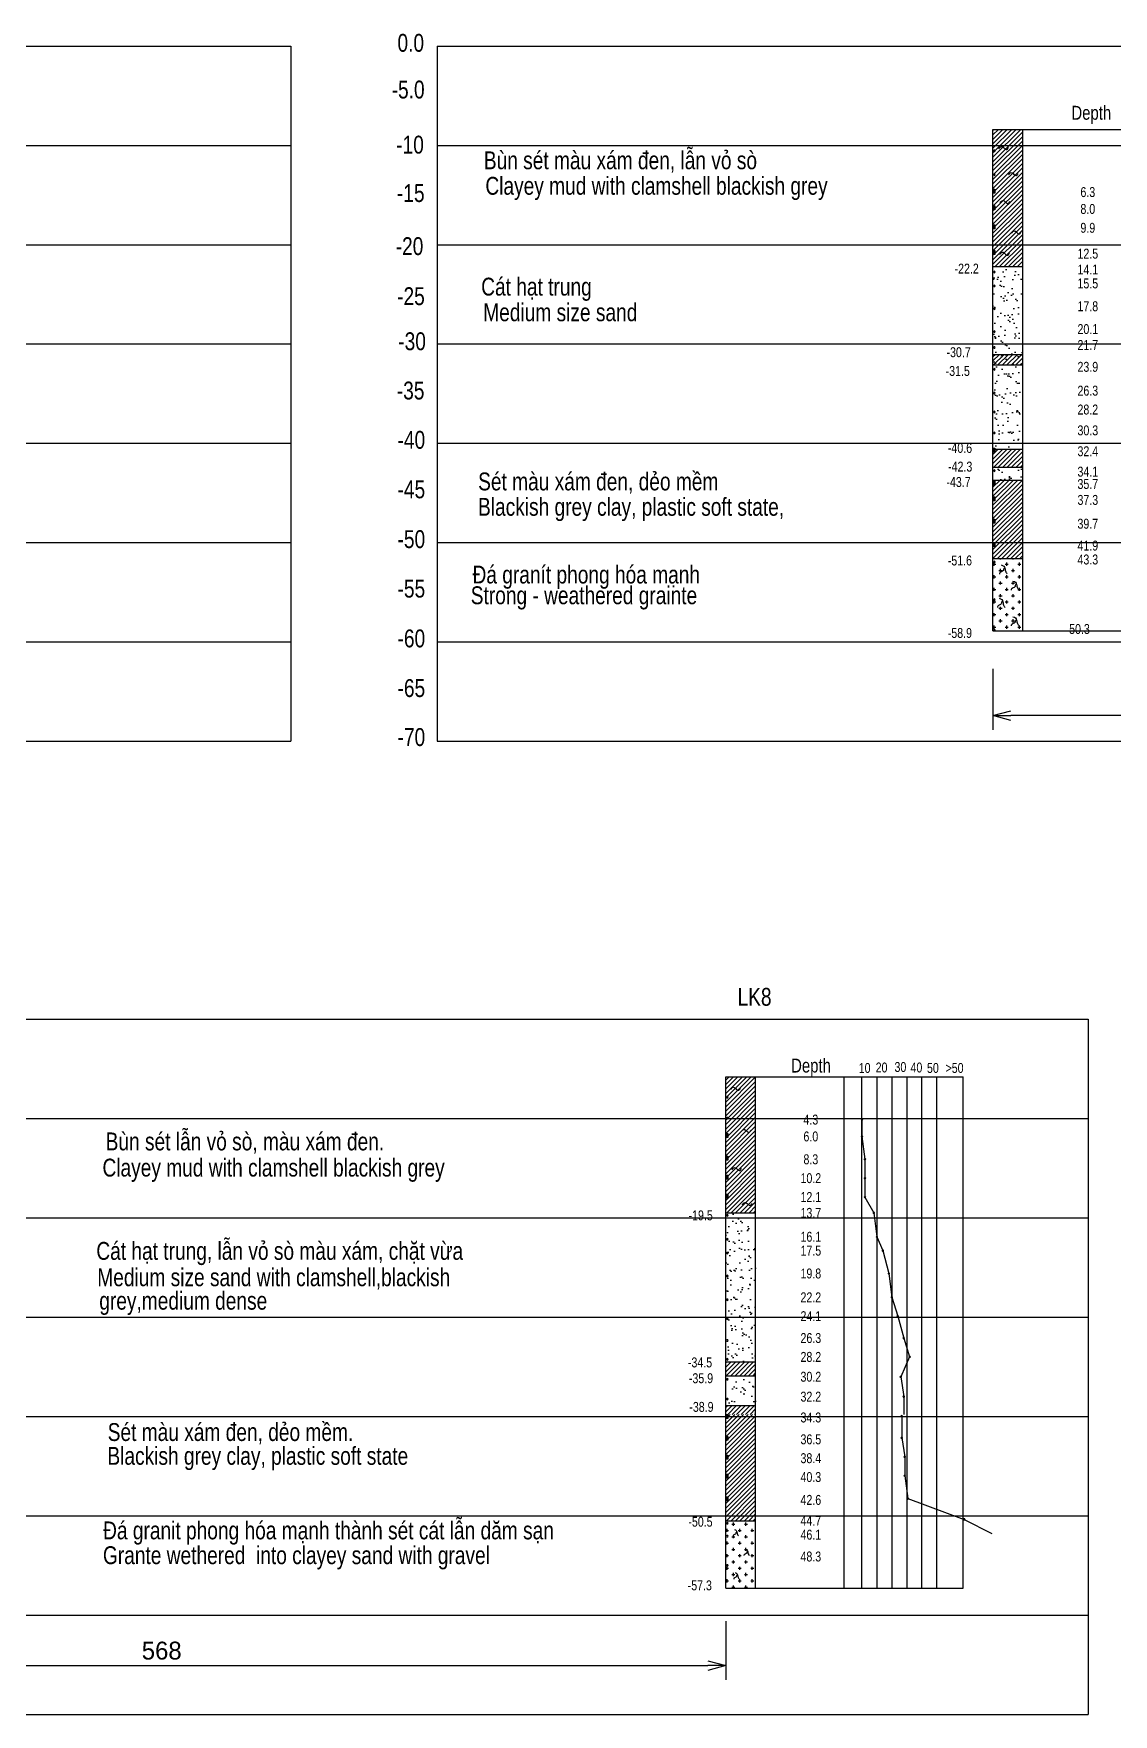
# Model space of a CAD drawing. Header units: millimetres. Extents: x -460 to 3871, y -2191 to 1614.
# Drawn here: x 219 to 762, y -565 to 281 of the extents above; entities that cross this region are included whole.
import ezdxf
from ezdxf.enums import TextEntityAlignment as Align

# ---------------------------------------------------------------- set-up
doc = ezdxf.new("R2010")
doc.units = ezdxf.units.MM
for name, color, linetype in [('03_Dimension line', 4, 'Continuous'), ('HATCH', 8, 'Continuous'), ('Layer1', 7, 'Continuous'), ('Layer3', 7, 'Continuous'), ('Layer4', 7, 'Continuous'), ('Layer5', 7, 'Continuous'), ('LEGEND', 7, 'Continuous'), ('Lenses', 7, 'Continuous')]:
    doc.layers.add(name, color=color, linetype=linetype)
doc.layers.add('SPT Lines', color=7, linetype='Continuous', lineweight=30)
doc.styles.add('Kich Thuoc', font='vn_vni.shx')
doc.styles.add('vn_vni', font='vn_vni.shx', dxfattribs={"width": 0.8})
doc.dimstyles.new('D500', dxfattribs={"dimscale": 6, "dimtxt": 1.5, "dimasz": 1.5, "dimexe": 1.2, "dimexo": 0, "dimgap": 0.5, "dimtad": 1, "dimdec": 0, "dimzin": 0, "dimdsep": 46, "dimtxsty": 'Kich Thuoc', "dimblk": 'OPEN30', "dimcen": 0.09, "dimclrd": 256, "dimclre": 256, "dimclrt": 256, "dimadec": 0, "dimazin": 0, "dimtfac": 1, "dimtdec": 0, "dimtmove": 0, "dimatfit": 3, "dimldrblk": 'OPEN30', "dimfxl": 1, "dimtolj": 1, "dimtzin": 0, "dimarcsym": 0})
pattern_1 = [(45, (0, -6.5858), (-1.122532, 1.122532), [])]
pattern_2 = [(45, (-953.7511, -433.8672), (-1.122532, 1.122532), [])]
pattern_3 = [(45, (650.715, 43.137), (-1.122532, 1.122532), [])]

# ---------------------------------------------------------------- blocks, each defined once
blk = doc.blocks.new('WeaSym')
at = {"layer": 'Layer5'}
for points, knots in [([(0.29, 0.4), (0.22, 0.37), (0.1, 0.31), (-0.13, 0.23), (-0.3, -0.06), (-0.19, -0.64), (-0.96, -0.88), (-1.56, -1.18), (-1.63, -1.55), (-1.66, -1.7)], [0, 0, 0, 0, 0.248602, 0.391484, 0.732345, 1.135543, 1.988104, 2.650597, 3.069283, 3.069283, 3.069283, 3.069283]), ([(-1.03, 1.5), (-0.7, 1.41), (-0.06, 1.23), (0.35, 0.2), (0.38, -0.85), (0.85, -1.43), (1.06, -1.68)], [0, 0, 0, 0, 0.980013, 1.868212, 3.088691, 4.043605, 4.043605, 4.043605, 4.043605])]:
    blk.add_open_spline(points, degree=3, knots=knots, dxfattribs=at)
blk = doc.blocks.new('Mud')
at = {"layer": 'Layer1'}
blk.add_open_spline([(-2.54, -0.48), (-2.35, -0.21), (-2.01, 0.28), (-1.25, 0.76), (-0.41, 0.43), (0.13, -0.11), (0.69, -0.75), (1.53, -0.95), (2.04, -0.32), (2.26, 0.06), (2.38, 0.27)], degree=3, knots=[0, 0, 0, 0, 1.010535, 1.796684, 2.438777, 3.51977, 4.07449, 5.00931, 5.585625, 6.332998, 6.332998, 6.332998, 6.332998], dxfattribs=at)
blk = doc.blocks.new('_Open30')
at = {"color": 0, "linetype": 'ByBlock', "lineweight": -2}
for p, q in [((-1, 0.268), (0, 0)), ((0, 0), (-1, -0.268)), ((0, 0), (-1, 0))]:
    blk.add_line(p, q, dxfattribs=at)
blk = doc.blocks.new('*D10')
at = {"layer": '03_Dimension line', "lineweight": -2, "transparency": 16777216}
for p, q in [((701.72, -38.36), (701.72, -69.14)), ((951.72, -38.36), (951.72, -69.14)), ((942.72, -61.94), (710.72, -61.94))]:
    blk.add_line(p, q, dxfattribs=at)
at = {"layer": 'DEFPOINTS', "color": 0, "transparency": 16777216}
for p in [(701.72, -38.36), (951.72, -38.36), (701.72, -61.94)]:
    blk.add_point(p, dxfattribs=at)
at = {"layer": '03_Dimension line', "lineweight": -2, "transparency": 16777216, "xscale": 9, "yscale": 9, "zscale": 9, "rotation": 180}
blk.add_blockref('_Open30', (701.72, -61.94), dxfattribs=at)
at = {"layer": '03_Dimension line', "lineweight": -2, "transparency": 16777216, "xscale": 9, "yscale": 9, "zscale": 9}
blk.add_blockref('_Open30', (951.72, -61.94), dxfattribs=at)
at = {"layer": '03_Dimension line', "transparency": 16777216, "insert": (826.72, -54.44), "char_height": 9, "attachment_point": 5, "style": 'Kich Thuoc'}
blk.add_mtext('\\A1;250', dxfattribs=at)
blk = doc.blocks.new('*D13')
at = {"layer": '03_Dimension line', "lineweight": -2, "transparency": 16777216}
for p, q in [((-0.75, -517.87), (-0.75, -547.51)), ((567.25, -517.87), (567.25, -547.51)), ((8.25, -540.31), (558.25, -540.31))]:
    blk.add_line(p, q, dxfattribs=at)
at = {"layer": 'DEFPOINTS', "color": 0, "transparency": 16777216}
for p in [(-0.75, -517.87), (567.25, -517.87), (567.25, -540.31)]:
    blk.add_point(p, dxfattribs=at)
at = {"layer": '03_Dimension line', "lineweight": -2, "transparency": 16777216, "xscale": 9, "yscale": 9, "zscale": 9, "rotation": 180}
blk.add_blockref('_Open30', (-0.75, -540.31), dxfattribs=at)
at = {"layer": '03_Dimension line', "lineweight": -2, "transparency": 16777216, "xscale": 9, "yscale": 9, "zscale": 9}
blk.add_blockref('_Open30', (567.25, -540.31), dxfattribs=at)
at = {"layer": '03_Dimension line', "transparency": 16777216, "insert": (283.25, -532.81), "char_height": 9, "attachment_point": 5, "style": 'Kich Thuoc'}
blk.add_mtext('\\A1;568', dxfattribs=at)

msp = doc.modelspace()

# ---------------------------------------------------------------- hatches: boundary and pattern name
at = {"layer": 'HATCH'}
h = msp.add_hatch(dxfattribs=at)
h.set_pattern_fill('ANSI31', color=256, scale=0.5, style=0)
h.set_pattern_definition(pattern_1)
h.paths.add_polyline_path([(716.72, 233.14), (701.72, 233.14), (701.72, 204.14), (716.72, 204.14)])
h.paths.add_polyline_path([(716.72, 204.14), (701.72, 204.14), (701.72, 203.14), (702.72, 203.14), (702.72, 201.14), (701.72, 201.14), (701.72, 194.64), (702.72, 194.64), (702.72, 192.64), (701.72, 192.64), (701.72, 185.14), (702.72, 185.14), (702.72, 183.14), (701.72, 183.14), (701.72, 172.14), (702.72, 172.14), (702.72, 170.14), (701.72, 170.14), (701.72, 164.14), (716.72, 164.14)])
h = msp.add_hatch(dxfattribs=at)
h.set_pattern_fill('ANSI31', color=256, scale=0.5, style=0)
h.set_pattern_definition(pattern_1)
h.paths.add_polyline_path([(716.72, 56.64), (701.72, 56.64), (701.72, 56.14), (702.72, 56.14), (702.72, 54.14), (701.72, 54.14), (701.72, 48.14), (702.72, 48.14), (702.72, 46.14), (701.72, 46.14), (701.72, 36.89), (702.72, 36.89), (702.72, 34.89), (701.72, 34.89), (701.72, 25.14), (702.72, 25.14), (702.72, 23.14), (701.72, 23.14), (701.72, 17.14), (716.72, 17.14)])
h = msp.add_hatch(dxfattribs=at)
h.set_pattern_fill('ANSI31', color=256, scale=0.5, style=0)
h.paths.add_polyline_path([(582.25, -243.87), (567.25, -243.87), (567.25, -265.37), (582.25, -265.37)])
h.paths.add_polyline_path([(582.25, -265.37), (567.25, -265.37), (567.25, -272.37), (568.25, -272.37), (568.25, -274.37), (567.25, -274.37), (567.25, -283.87), (568.25, -283.87), (568.25, -285.87), (567.25, -285.87), (567.25, -293.37), (568.25, -293.37), (568.25, -295.37), (567.25, -295.37), (567.25, -302.87), (568.25, -302.87), (568.25, -304.87), (567.25, -304.87), (567.25, -312.37), (582.25, -312.37)])
h = msp.add_hatch(dxfattribs=at)
h.set_pattern_fill('ANSI31', color=256, scale=0.5, style=0)
h.paths.add_polyline_path([(582.25, -413.87), (568.25, -413.87), (568.25, -415.87), (567.25, -415.87), (567.25, -424.87), (568.25, -424.87), (568.25, -426.87), (567.25, -426.87), (567.25, -434.37), (568.25, -434.37), (568.25, -436.37), (567.25, -436.37), (567.25, -443.87), (568.25, -443.87), (568.25, -445.87), (567.25, -445.87), (567.25, -455.37), (568.25, -455.37), (568.25, -457.37), (567.25, -457.37), (567.25, -467.37), (582.25, -467.37)])
at = {"layer": 'Layer3'}
h = msp.add_hatch(dxfattribs=at)
h.set_pattern_fill('AR-SAND', color=256, scale=0.15, style=0)
h.set_pattern_definition([(37.5, (650.715, 43.137), (-0.24, 7.3412), [0, -5.7912, 0, -6.477, 0, -6.19125]), (7.5, (650.715, 43.137), (6.74285, 10.7524), [0, -3.1242, 0, -5.2197, 0, -2.00025]), (327.5, (646.029, 43.137), (11.8649, 0.02156), [0, -1.905, 0, -6.858, 0, -8.9535]), (317.5, (646.029, 43.137), (11.45335, 3.34394), [0, -0.9525, 0, -4.4958, 0, -5.1435])])
h.paths.add_polyline_path([(716.72, 164.14), (701.72, 164.14), (701.72, 72.64), (702.72, 72.64), (702.72, 72.14), (716.72, 72.14)])
h = msp.add_hatch(dxfattribs=at)
h.set_pattern_fill('AR-SAND', color=256, scale=0.15, style=0)
h.set_pattern_definition([(37.5, (650.715, -423.863), (-0.240005, 7.3412), [0, -5.7912, 0, -6.477, 0, -6.19125]), (7.5, (650.715, -423.863), (6.74285, 10.75238), [0, -3.1242, 0, -5.2197, 0, -2.00025]), (327.5, (646.029, -423.863), (11.864886, 0.02156), [0, -1.905, 0, -6.858, 0, -8.9535]), (317.5, (646.029, -423.863), (11.45335, 3.34394), [0, -0.9525, 0, -4.4958, 0, -5.1435])])
h.paths.add_polyline_path([(716.72, 63.14), (701.72, 63.14), (701.72, 56.64), (716.72, 56.64)])
h = msp.add_hatch(dxfattribs=at)
h.set_pattern_fill('AR-SAND', color=256, scale=0.15, style=0)
h.set_pattern_definition([(37.5, (-953.751, -433.867), (-0.240005, 7.341199), [0, -5.7912, 0, -6.477, 0, -6.19125]), (7.5, (-953.751, -433.867), (6.74285, 10.752377), [0, -3.1242, 0, -5.2197, 0, -2.00025]), (327.5, (-958.4374, -433.867), (11.864886, 0.021558), [0, -1.905, 0, -6.858, 0, -8.9535]), (317.5, (-958.437, -433.867), (11.45335, 3.34394), [0, -0.9525, 0, -4.4958, 0, -5.1435])])
h.paths.add_polyline_path([(582.25, -312.37), (567.25, -312.37), (567.25, -387.37), (582.25, -387.37)])
h.paths.add_polyline_path([(582.25, -394.37), (567.25, -394.37), (567.25, -409.37), (582.25, -409.37)])
at = {"layer": 'Layer4'}
h = msp.add_hatch(dxfattribs=at)
h.set_pattern_fill('ANSI31', color=256, scale=0.5, style=0)
h.set_pattern_definition(pattern_2)
h.paths.add_polyline_path([(582.25, -409.37), (567.25, -409.37), (567.25, -413.87), (582.25, -413.87)])
at = {"layer": 'Layer5'}
h = msp.add_hatch(dxfattribs=at)
h.set_pattern_fill('CROSS', color=256, scale=0.5, style=0)
h.set_pattern_definition([(0, (650.715, -423.863), (3.175, 3.175), [1.5875, -4.7625]), (90, (651.5088, -424.6568), (-3.175, 3.175), [1.5875, -4.7625])])
h.paths.add_polyline_path([(716.72, 17.14), (701.72, 17.14), (701.72, -19.36), (716.72, -19.36)])
h = msp.add_hatch(dxfattribs=at)
h.set_pattern_fill('CROSS', color=256, scale=0.5, style=0)
h.set_pattern_definition([(0, (-953.751, -900.867), (3.175, 3.175), [1.5875, -4.7625]), (90, (-952.9574, -901.661), (-3.175, 3.175), [1.5875, -4.7625])])
h.paths.add_polyline_path([(582.25, -467.37), (567.25, -467.37), (567.25, -501.37), (582.25, -501.37)])
at = {"layer": 'Lenses'}
h = msp.add_hatch(dxfattribs=at)
h.set_pattern_fill('ANSI31', color=256, scale=0.5, style=0)
h.set_pattern_definition(pattern_3)
h.paths.add_polyline_path([(716.72, 119.92), (701.72, 119.92), (701.72, 114.64), (716.72, 114.64)])
h = msp.add_hatch(dxfattribs=at)
h.set_pattern_fill('ANSI31', color=256, scale=0.5, style=0)
h.set_pattern_definition(pattern_3)
h.paths.add_polyline_path([(716.72, 72.14), (702.72, 72.14), (702.72, 70.64), (701.72, 70.64), (701.72, 63.14), (716.72, 63.14)])
h = msp.add_hatch(dxfattribs=at)
h.set_pattern_fill('ANSI31', color=256, scale=0.5, style=0)
h.set_pattern_definition(pattern_2)
h.paths.add_polyline_path([(582.25, -387.37), (567.25, -387.37), (567.25, -394.37), (582.25, -394.37)])

# ---------------------------------------------------------------- linework, layer by layer
at = {"color": 5}
for p, q in [((348.21, 275.14), (348.21, -74.86)), ((749.59, -214.87), (749.59, -564.87))]:
    msp.add_line(p, q, dxfattribs=at)
for p, q in [((701.72, 63.14), (701.72, 233.14)), ((701.72, 63.14), (701.72, 233.14)), ((716.72, 63.14), (716.72, 233.14)), ((701.72, -19.36), (701.72, 63.14)), ((716.72, -19.36), (716.72, 63.14)), ((567.25, -413.87), (567.25, -243.87)), ((567.25, -321.87), (567.25, -243.87)), ((567.25, -322.37), (567.25, -243.87)), ((582.25, -413.87), (582.25, -243.87)), ((626.79, -413.87), (626.79, -243.87)), ((626.79, -413.87), (626.79, -243.87)), ((626.79, -413.87), (626.79, -243.87)), ((626.79, -413.87), (626.79, -243.87)), ((635.79, -413.87), (635.79, -243.87)), ((643.29, -243.87), (643.29, -413.87)), ((650.79, -243.87), (650.79, -413.87)), ((658.29, -243.87), (658.29, -413.87)), ((665.79, -243.87), (665.79, -413.87)), ((673.29, -243.87), (673.29, -413.87)), ((686.79, -428.87), (686.79, -243.87)), ((567.25, -501.37), (567.25, -413.87)), ((582.25, -501.37), (582.25, -413.87)), ((626.79, -501.37), (626.79, -413.87)), ((626.79, -501.37), (626.79, -413.87)), ((626.79, -501.37), (626.79, -413.87)), ((626.79, -501.37), (626.79, -413.87)), ((635.79, -501.37), (635.79, -413.87)), ((643.29, -413.87), (643.29, -501.37)), ((650.79, -413.87), (650.79, -501.37)), ((658.29, -413.87), (658.29, -501.37)), ((665.79, -413.87), (665.79, -501.37)), ((673.29, -413.87), (673.29, -501.37)), ((686.79, -501.37), (686.79, -413.87))]:
    msp.add_line(p, q)
for points in [[(-435.32, 275.14), (348.21, 275.14)], [(421.86, 275.14), (1472.92, 275.14)], [(-435.32, 225.14), (348.21, 225.14)], [(421.86, 225.14), (1472.92, 225.14)], [(-435.32, 175.14), (348.21, 175.14)], [(421.86, 175.14), (1472.92, 175.14)], [(-435.32, 125.14), (348.21, 125.14)], [(421.86, 125.14), (1472.92, 125.14)], [(-435.32, 75.14), (348.21, 75.14)], [(421.86, 75.14), (1472.92, 75.14)], [(-435.32, 25.14), (348.21, 25.14)], [(421.86, 25.14), (1472.92, 25.14)], [(-435.32, -24.86), (348.21, -24.86)], [(421.86, -24.86), (1472.92, -24.86)], [(-435.32, -74.86), (348.21, -74.86)], [(421.86, -74.86), (1472.92, -74.86)], [(-438.44, -214.87), (749.59, -214.87)], [(-438.44, -264.87), (749.59, -264.87)], [(-438.44, -314.87), (749.59, -314.87)], [(-438.44, -364.87), (749.59, -364.87)], [(-438.44, -414.87), (749.59, -414.87)], [(-438.44, -464.87), (749.59, -464.87)], [(-438.44, -514.87), (749.59, -514.87)], [(-438.44, -564.87), (749.59, -564.87)]]:
    msp.add_lwpolyline(points, dxfattribs=at)
for points in [[(701.72, 233.14), (827.14, 233.14)], [(567.25, -243.87), (686.79, -243.87)]]:
    msp.add_lwpolyline(points)
for points in [[(701.72, 201.14), (701.72, 203.14), (702.72, 203.14), (702.72, 201.14)], [(701.72, 192.64), (701.72, 194.64), (702.72, 194.64), (702.72, 192.64)], [(701.72, 183.14), (701.72, 185.14), (702.72, 185.14), (702.72, 183.14)], [(701.72, 170.14), (701.72, 172.14), (702.72, 172.14), (702.72, 170.14)], [(701.72, 70.64), (701.72, 72.64), (702.72, 72.64), (702.72, 70.64)], [(701.72, 54.14), (701.72, 56.14), (702.72, 56.14), (702.72, 54.14)], [(701.72, 46.14), (701.72, 48.14), (702.72, 48.14), (702.72, 46.14)], [(701.72, 34.89), (701.72, 36.89), (702.72, 36.89), (702.72, 34.89)], [(701.72, 23.14), (701.72, 25.14), (702.72, 25.14), (702.72, 23.14)], [(567.25, -274.37), (567.25, -272.37), (568.25, -272.37), (568.25, -274.37)], [(567.25, -285.87), (567.25, -283.87), (568.25, -283.87), (568.25, -285.87)], [(567.25, -295.37), (567.25, -293.37), (568.25, -293.37), (568.25, -295.37)], [(567.25, -304.87), (567.25, -302.87), (568.25, -302.87), (568.25, -304.87)], [(567.25, -415.87), (567.25, -413.87), (568.25, -413.87), (568.25, -415.87)], [(567.25, -426.87), (567.25, -424.87), (568.25, -424.87), (568.25, -426.87)], [(567.25, -436.37), (567.25, -434.37), (568.25, -434.37), (568.25, -436.37)], [(567.25, -445.87), (567.25, -443.87), (568.25, -443.87), (568.25, -445.87)], [(567.25, -457.37), (567.25, -455.37), (568.25, -455.37), (568.25, -457.37)]]:
    msp.add_lwpolyline(points, close=True)
for points in [[(701.72, 203.14), (702.72, 203.14), (701.72, 201.14), (702.72, 201.14)], [(701.72, 194.64), (702.72, 194.64), (701.72, 192.64), (702.72, 192.64)], [(701.72, 185.14), (702.72, 185.14), (701.72, 183.14), (702.72, 183.14)], [(701.72, 172.14), (702.72, 172.14), (701.72, 170.14), (702.72, 170.14)], [(701.72, 72.64), (702.72, 72.64), (701.72, 70.64), (702.72, 70.64)], [(701.72, 56.14), (702.72, 56.14), (701.72, 54.14), (702.72, 54.14)], [(701.72, 48.14), (702.72, 48.14), (701.72, 46.14), (702.72, 46.14)], [(701.72, 36.89), (702.72, 36.89), (701.72, 34.89), (702.72, 34.89)], [(701.72, 25.14), (702.72, 25.14), (701.72, 23.14), (702.72, 23.14)], [(567.25, -272.37), (568.25, -272.37), (567.25, -274.37), (568.25, -274.37)], [(567.25, -283.87), (568.25, -283.87), (567.25, -285.87), (568.25, -285.87)], [(567.25, -293.37), (568.25, -293.37), (567.25, -295.37), (568.25, -295.37)], [(567.25, -302.87), (568.25, -302.87), (567.25, -304.87), (568.25, -304.87)], [(567.25, -413.87), (568.25, -413.87), (567.25, -415.87), (568.25, -415.87)], [(567.25, -424.87), (568.25, -424.87), (567.25, -426.87), (568.25, -426.87)], [(567.25, -434.37), (568.25, -434.37), (567.25, -436.37), (568.25, -436.37)], [(567.25, -443.87), (568.25, -443.87), (567.25, -445.87), (568.25, -445.87)], [(567.25, -455.37), (568.25, -455.37), (567.25, -457.37), (568.25, -457.37)]]:
    msp.add_solid(points)
at = {"layer": 'Layer1'}
for p, q in [((421.86, 275.14), (421.86, -74.86)), ((567.25, -244.19), (567.25, -243.87))]:
    msp.add_line(p, q, dxfattribs=at)
at = {"layer": 'Layer5'}
for points, knots in [([(707.8, 12.33), (707.69, 12.28), (707.53, 12.19), (707.2, 12.07), (706.95, 11.67), (707.1, 10.83), (706.01, 10.49), (705.14, 10.06), (705.05, 9.53), (705.01, 9.32)], [0, 0, 0, 0, 0.355146, 0.559263, 1.046208, 1.622204, 2.840149, 3.786568, 4.38469, 4.38469, 4.38469, 4.38469]), ([(705.91, 13.9), (706.38, 13.76), (707.29, 13.51), (707.88, 12.03), (707.93, 10.54), (708.59, 9.71), (708.89, 9.35)], [0, 0, 0, 0, 1.400018, 2.668874, 4.412416, 5.776578, 5.776578, 5.776578, 5.776578]), ([(713.68, 4.22), (713.58, 4.16), (713.41, 4.08), (713.08, 3.96), (712.83, 3.56), (712.99, 2.72), (711.89, 2.38), (711.03, 1.95), (710.93, 1.42), (710.9, 1.21)], [0, 0, 0, 0, 0.355146, 0.559263, 1.046208, 1.622204, 2.840149, 3.786568, 4.38469, 4.38469, 4.38469, 4.38469]), ([(711.79, 5.79), (712.27, 5.65), (713.17, 5.4), (713.77, 3.92), (713.81, 2.43), (714.48, 1.6), (714.77, 1.24)], [0, 0, 0, 0, 1.400018, 2.668874, 4.412416, 5.776578, 5.776578, 5.776578, 5.776578]), ([(706.74, -4.48), (706.64, -4.53), (706.47, -4.62), (706.14, -4.74), (705.89, -5.14), (706.04, -5.98), (704.95, -6.32), (704.09, -6.75), (703.99, -7.28), (703.95, -7.49)], [0, 0, 0, 0, 0.355146, 0.559263, 1.046208, 1.622204, 2.840149, 3.786568, 4.38469, 4.38469, 4.38469, 4.38469]), ([(704.85, -2.91), (705.32, -3.05), (706.23, -3.3), (706.82, -4.78), (706.87, -6.27), (707.53, -7.1), (707.83, -7.46)], [0, 0, 0, 0, 1.400018, 2.668874, 4.412416, 5.776578, 5.776578, 5.776578, 5.776578]), ([(713.68, -13.77), (713.58, -13.82), (713.41, -13.91), (713.08, -14.02), (712.83, -14.43), (712.99, -15.26), (711.89, -15.6), (711.03, -16.04), (710.93, -16.57), (710.9, -16.77)], [0, 0, 0, 0, 0.355146, 0.559263, 1.046208, 1.622204, 2.840149, 3.786568, 4.38469, 4.38469, 4.38469, 4.38469]), ([(711.79, -12.2), (712.27, -12.33), (713.17, -12.59), (713.77, -14.07), (713.81, -15.55), (714.48, -16.38), (714.77, -16.75)], [0, 0, 0, 0, 1.400018, 2.668874, 4.412416, 5.776578, 5.776578, 5.776578, 5.776578])]:
    msp.add_open_spline(points, degree=3, knots=knots, dxfattribs=at)
at = {"layer": 'LEGEND'}
for p, q in [((701.72, 164.14), (716.72, 164.14)), ((701.72, 119.92), (716.72, 119.92)), ((701.72, 114.64), (716.72, 114.64)), ((701.72, 72.14), (716.72, 72.14)), ((701.72, 63.18), (716.72, 63.18)), ((701.72, 56.64), (716.72, 56.64)), ((701.72, 17.14), (716.72, 17.14)), ((701.72, -19.36), (716.72, -19.36)), ((701.72, -19.36), (827.14, -19.36)), ((567.25, -312.37), (582.25, -312.37)), ((567.25, -387.37), (582.25, -387.37)), ((567.25, -394.37), (582.25, -394.37)), ((567.25, -409.37), (582.25, -409.37)), ((567.25, -467.37), (582.25, -467.37)), ((567.25, -501.37), (582.25, -501.37)), ((567.25, -501.37), (686.79, -501.37))]:
    msp.add_line(p, q, dxfattribs=at)
for centre, start, end in [((702.47, 222.39), 0, 180), ((702.47, 222.39), 180, 0), ((702.47, 210.39), 0, 180), ((702.47, 210.39), 180, 0), ((702.47, 161.39), 0, 180), ((702.47, 161.39), 180, 0), ((702.47, 154.39), 0, 180), ((702.47, 154.39), 180, 0), ((702.47, 142.89), 0, 180), ((702.47, 142.89), 180, 0), ((702.47, 131.39), 0, 180), ((702.47, 131.39), 180, 0), ((702.47, 123.39), 0, 180), ((702.47, 123.39), 180, 0), ((702.47, 112.39), 0, 180), ((702.47, 112.39), 180, 0), ((702.47, 100.39), 0, 180), ((702.47, 100.39), 180, 0), ((702.47, 90.89), 0, 180), ((702.47, 90.89), 180, 0), ((702.47, 80.39), 0, 180), ((702.47, 80.39), 180, 0), ((702.47, 61.39), 0, 180), ((702.47, 61.39), 180, 0), ((702.47, 15.39), 0, 180), ((702.47, 15.39), 180, 0), ((702.47, -3.61), 0, 180), ((702.47, -3.61), 180, 0), ((702.47, -18.86), 0, 180), ((702.47, -18.86), 180, 0), ((568, -254.12), 0, 180), ((568, -254.12), 180, 0), ((568, -264.62), 0, 180), ((568, -264.62), 180, 0), ((568, -313.62), 0, 180), ((568, -313.62), 180, 0), ((568, -325.62), 0, 180), ((568, -325.62), 180, 0), ((568, -332.62), 0, 180), ((568, -332.62), 180, 0), ((568, -344.12), 0, 180), ((568, -344.12), 180, 0), ((568, -356.12), 0, 180), ((568, -356.12), 180, 0), ((568, -365.62), 0, 180), ((568, -365.62), 180, 0), ((568, -376.62), 0, 180), ((568, -376.62), 180, 0), ((568, -386.12), 0, 180), ((568, -386.12), 180, 0), ((568, -396.12), 0, 180), ((568, -396.12), 180, 0), ((568, -406.12), 0, 180), ((568, -406.12), 180, 0), ((568, -468.62), 0, 180), ((568, -468.62), 180, 0), ((568, -475.12), 0, 180), ((568, -475.12), 180, 0), ((568, -489.87), 0, 180), ((568, -489.87), 180, 0)]:
    msp.add_arc(centre, 0.375, start, end, dxfattribs=at)
at = {"layer": 'LEGEND', "color": 1}
for centre, major_axis, start_param, end_param in [((635.79, -265.37), (-0.375, 0), 3.141593, 6.283185), ((635.79, -265.37), (-0.375, 0), 0, 3.141593), ((635.79, -273.87), (-0.375, 0), 3.141593, 6.283185), ((635.79, -273.87), (-0.375, 0), 0, 3.141593), ((637.29, -285.37), (-0.375, 0), 3.141593, 6.283185), ((637.29, -285.37), (-0.375, 0), 0, 3.141593), ((637.29, -294.87), (-0.375, 0), 3.141593, 6.283185), ((637.29, -294.87), (-0.375, 0), 0, 3.141593), ((637.29, -304.37), (-0.375, 0), 3.141593, 6.283185), ((637.29, -304.37), (-0.375, 0), 0, 3.141593), ((641.79, -312.37), (-0.375, 0), 3.141593, 6.283185), ((641.79, -312.37), (-0.375, 0), 0, 3.141593), ((643.29, -324.37), (-0.375, 0), 3.141593, 6.283185), ((643.29, -324.37), (-0.375, 0), 0, 3.141593), ((646.29, -331.37), (-0.375, 0), 3.141593, 6.283185), ((646.29, -331.37), (-0.375, 0), 0, 3.141593), ((649.29, -342.87), (-0.375, 0), 3.141593, 6.283185), ((649.29, -342.87), (-0.375, 0), 0, 3.141593), ((650.79, -354.87), (-0.375, 0), 3.141593, 6.283185), ((650.79, -354.87), (-0.375, 0), 0, 3.141593), ((653.79, -364.37), (-0.375, 0), 3.141593, 6.283185), ((653.79, -364.37), (-0.375, 0), 0, 3.141593), ((656.79, -375.37), (-0.375, 0), 3.141593, 6.283185), ((656.79, -375.37), (-0.375, 0), 0, 3.141593), ((659.79, -384.87), (-0.375, 0), 3.141593, 6.283185), ((659.79, -384.87), (-0.375, 0), 0, 3.141593), ((655.29, -394.87), (-0.375, 0), 3.141593, 6.283185), ((655.29, -394.87), (-0.375, 0), 0, 3.141593), ((656.79, -404.87), (-0.375, 0), 3.141593, 6.283185), ((656.79, -404.87), (-0.375, 0), 0, 3.141593), ((655.8, -414.7), (-0.375, 0), 3.141593, 6.283185), ((655.8, -414.7), (-0.375, 0), 0, 3.141593), ((655.8, -425.7), (-0.375, 0), 3.141593, 6.283185), ((655.8, -425.7), (-0.375, 0), 0, 3.141593), ((657.3, -435.2), (-0.375, 0), 3.141593, 6.283185), ((657.3, -435.2), (-0.375, 0), 0, 3.141593), ((657.3, -444.7), (-0.375, 0), 3.141593, 6.283185), ((657.3, -444.7), (-0.375, 0), 0, 3.141593), ((658.8, -456.2), (-0.375, 0), 3.141593, 6.283185), ((658.8, -456.2), (-0.375, 0), 0, 3.141593), ((687.3, -466.7), (0.375, 0), 0, 3.141593), ((687.3, -466.7), (0.375, 0), 3.141593, 6.283185)]:
    msp.add_ellipse(centre, major_axis=major_axis, ratio=0.666667, start_param=start_param, end_param=end_param, dxfattribs=at)
at = {"layer": 'SPT Lines', "color": 1}
for p, q in [((635.79, -265.37), (635.79, -273.87)), ((635.79, -273.87), (637.29, -285.37)), ((637.29, -285.37), (637.29, -294.87)), ((637.29, -294.87), (637.29, -304.37)), ((637.29, -304.37), (641.79, -312.37)), ((641.79, -312.37), (643.29, -324.37)), ((643.29, -324.37), (646.29, -331.37)), ((646.29, -331.37), (649.29, -342.87)), ((649.29, -342.87), (650.79, -354.87)), ((650.79, -354.87), (653.79, -364.37)), ((653.79, -364.37), (656.79, -375.37)), ((656.79, -375.37), (659.79, -384.87)), ((659.79, -384.87), (655.29, -394.87)), ((655.29, -394.87), (656.79, -404.87)), ((656.79, -404.87), (656.87, -413.84)), ((655.8, -414.7), (655.8, -425.7)), ((655.8, -425.7), (657.3, -435.2)), ((657.3, -435.2), (657.3, -444.7)), ((657.3, -444.7), (658.8, -456.2)), ((658.8, -456.2), (687.3, -466.7)), ((687.3, -466.7), (701.21, -473.72))]:
    msp.add_line(p, q, dxfattribs=at)

# ---------------------------------------------------------------- block references
at = {"layer": 'Layer1'}
for p in [(707.25, 223.92), (712.07, 210.78), (707.9, 196.76), (713.6, 181.43), (707.68, 170.7), (572.24, -249.77), (577.54, -270.96), (572.8, -290.19), (578.1, -307.75)]:
    msp.add_blockref('Mud', p, dxfattribs=at)
at = {"layer": 'Layer5'}
for p in [(572.58, -473.34), (578, -483.21), (572.89, -495)]:
    msp.add_blockref('WeaSym', p, dxfattribs=at)

# ---------------------------------------------------------------- texts
at = {"layer": 'Layer1', "color": 4, "style": 'vn_vni', "width": 0.8}
msp.add_text('LK8', height=9, dxfattribs=at).set_placement((573.13, -208.07))
at = {"layer": 'LEGEND', "color": 4, "style": 'vn_vni', "width": 0.8}
for s, height, p in [('0.0', 9, (408.63, 276.79)), ('-5.0', 9, (407.31, 253.27)), ('-10', 9, (408.26, 225.53)), ('-15', 9, (408.63, 201.08)), ('-20', 9, (408, 174.41)), ('-22.2', 5, (688.49, 163.14)), ('-25', 9, (408.73, 149.23)), ('-30', 9, (409.29, 126.52)), ('-30.7', 5, (684.44, 121.01)), ('-31.5', 5, (683.99, 111.57)), ('-35', 9, (408.56, 101.71)), ('-40', 9, (408.93, 76.89)), ('-40.6', 5, (685.13, 72.81)), ('-42.3', 5, (685.23, 63.42)), ('-45', 9, (408.93, 51.89)), ('-43.7', 5, (684.39, 55.64)), ('-50', 9, (408.93, 26.89)), ('-51.6', 5, (685.08, 16.14)), ('-55', 9, (408.93, 1.89)), ('-60', 9, (408.93, -23.11)), ('-58.9', 5, (685.07, -20.36)), ('-65', 9, (408.93, -48.11)), ('-70', 9, (408.93, -72.78)), ('-19.5', 5, (554.57, -313.6)), ('-34.5', 5, (554.25, -387.66)), ('-35.9', 5, (554.74, -395.6)), ('-38.9', 5, (554.96, -410.04)), ('-50.5', 5, (554.48, -467.86)), ('-57.3', 5, (554.13, -499.89))]:
    msp.add_text(s, height=height, dxfattribs=at).set_placement(p, align=Align.MIDDLE)
for s, height, p in [('Depth', 7, (741.24, 238.06)), ('Buøn seùt maøu xaùm ñen, laãn voû soø', 9, (445.41, 213.13)), ('Clayey mud with clamshell blackish grey ', 9, (446.2, 200.29)), ('Caùt haït trung', 9, (444.09, 149.52)), ('Medium size sand', 9, (445.12, 136.61)), ('Seùt maøu xaùm ñen, deûo meàm', 9, (442.55, 51.43)), (' Blackish grey clay, plastic soft state,', 9, (439.81, 38.66)), ('Ñaù granít phong hoùa maïnh', 9, (439.72, 4.55)), ('Strong - weathered grainte ', 9, (438.84, -5.89)), ('Depth', 7, (600.13, -241.69)), ('Buøn seùt laãn voû soø, maøu xaùm ñen.', 9, (255.02, -280.88)), ('Clayey mud with clamshell blackish grey ', 9, (253.42, -294.06)), ('Caùt haït trung, laãn voû soø maøu xaùm, chaët vöøa', 9, (250.34, -335.99)), ('Medium size sand with clamshell,blackish   ', 9, (250.83, -349.26)), ('grey,medium dense ', 9, (251.82, -361.08)), ('Seùt maøu xaùm ñen, deûo meàm.', 9, (256.06, -427.21)), (' Blackish grey clay, plastic soft state', 9, (253.24, -439.19)), ('Ñaù granit phong hoùa maïnh thaønh seùt caùt laãn daêm saïn', 9, (253.74, -476.73)), ('Grante wethered  into clayey sand with gravel ', 9, (253.67, -489.21))]:
    msp.add_text(s, height=height, dxfattribs=at).set_placement(p)
for s, p in [('6.3', (749.48, 201.64)), ('8.0', (749.48, 193.14)), ('9.9', (749.48, 183.64)), ('12.5', (749.48, 170.64)), ('14.1', (749.48, 162.64)), ('15.5', (749.48, 155.64)), ('17.8', (749.48, 144.14)), ('20.1', (749.48, 132.64)), ('21.7', (749.48, 124.64)), ('23.9', (749.48, 113.64)), ('26.3', (749.48, 101.64)), ('28.2', (749.48, 92.14)), ('30.3', (749.48, 81.64)), ('32.4', (749.48, 71.14)), ('34.1', (749.48, 60.86)), ('35.7', (749.48, 54.64)), ('37.3', (749.48, 46.64)), ('39.7', (749.48, 34.64)), ('41.9', (749.48, 23.64)), ('43.3', (749.48, 16.64)), ('50.3', (745.29, -18.36)), ('10', (637.12, -239.38)), ('20', (645.65, -239.15)), ('30', (655.13, -238.91)), ('40', (663.19, -239.15)), ('50', (671.49, -239.38)), ('>50', (682.39, -239.38)), ('4.3', (610.04, -265.37)), ('6.0', (610.04, -273.87)), ('8.3', (610.04, -285.37)), ('10.2', (610.04, -294.87)), ('12.1', (610.04, -304.37)), ('13.7', (610.04, -312.37)), ('16.1', (610.04, -324.37)), ('17.5', (610.04, -331.37)), ('19.8', (610.04, -342.87)), ('22.2', (610.04, -354.87)), ('24.1', (610.04, -364.37)), ('26.3', (610.04, -375.37)), ('28.2', (610.04, -384.87)), ('30.2', (610.04, -394.87)), ('32.2', (610.04, -404.87)), ('34.3', (610.04, -415.37)), ('36.5', (610.04, -426.37)), ('38.4', (610.04, -435.87)), ('40.3', (610.04, -445.37)), ('42.6', (610.04, -456.87)), ('44.7', (610.04, -467.37)), ('46.1', (610.04, -474.37)), ('48.3', (610.04, -485.37))]:
    msp.add_text(s, height=5, dxfattribs=at).set_placement(p, align=Align.MIDDLE_CENTER)

# ---------------------------------------------------------------- dimensions: what is measured, and where the dimension line sits
at = {"layer": '03_Dimension line', "color": 4}
for base, p1, p2, picture, middle in [((701.72, -61.94), (951.72, -38.36), (701.72, -38.36), '*D10', (826.72, -54.44)), ((567.25, -540.31), (-0.75, -517.87), (567.25, -517.87), '*D13', (283.25, -532.81))]:
    dim = msp.add_linear_dim(base=base, p1=p1, p2=p2, dimstyle='D500', dxfattribs=at)
    dim.commit()
    dim.dimension.update_dxf_attribs({"geometry": picture, "text_midpoint": middle})

doc.saveas('drawing.dxf')
